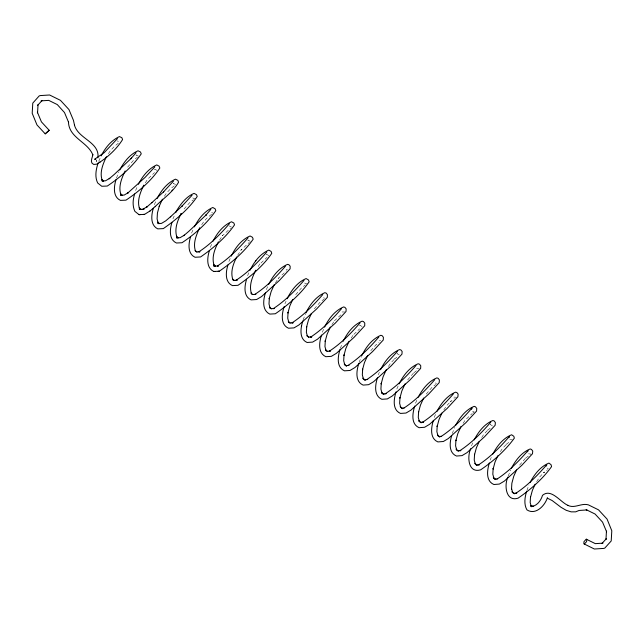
<?xml version="1.0" encoding="UTF-8"?>
<svg xmlns="http://www.w3.org/2000/svg" width="644" height="644" viewBox="0 0 644 644"><rect width="100%" height="100%" fill="white"/><g stroke="black" fill="none" stroke-linecap="round" stroke-linejoin="round"><path stroke-width="0.48" stroke-dasharray="3.22 2.42" d="M96.608 160.807L96.487 161.628L96.656 160.372L96.761 160.871M116.467 178.01L118.931 171.843M303.107 319.915L305.53 313.789M340.354 348.291L342.391 343.002M359.054 362.532L361.477 356.382M452.241 433.517L454.68 427.35M508.197 476.125L510.636 469.943M526.897 490.366L528.957 485.029M228.886 261.488L230.496 257.809M210.298 247.312L212.295 242.804M247.554 275.721L249.196 272.042M172.906 218.871L174.17 216.062M98.749 161.201L100.343 157.675M135.602 190.487L137.204 186.937M154.319 204.703L155.969 201.049M191.574 233.104L193.586 228.66M266.342 289.615L268.629 284.551M284.914 303.799L286.065 301.255M322.29 332.224L323.811 328.834M378.237 374.824L379.38 372.28M396.809 389.008L398.346 385.603M415.509 403.241L417.433 398.982M434.185 417.433L435.714 414.028M471.464 445.849L473.775 440.721M490.132 460.041L491.283 457.481M108.425 153.666L110.422 150.607L114.882 145.938L118.802 142.863M127.641 167.142L133.59 160.187L137.51 157.104M145.27 182.872L147.75 179.072L154.528 172.584M164.365 196.267L166.361 193.216L170.813 188.555L174.717 185.488M184.079 208.986L189.521 202.804L193.433 199.737M201.709 224.708C204.575 219.926 208.809 216.022 213.51 213.051M219.459 240.196L222.615 235.366L222.301 235.825L230.641 228.113M237.652 255.249L241.331 249.631L241.009 250.065L249.349 242.361M258.139 266.552L259.926 263.823L259.621 264.282L267.147 257.222M275.431 282.813L278.578 277.991L278.24 278.433L286.556 270.738M295.725 294.654L301.376 288.045L305.264 284.986M314.32 308.846L319.971 302.278L323.843 299.235M331.926 324.624L334.542 320.615L334.172 321.042L342.479 313.362M351.165 338.076L353.25 334.88L352.888 335.283L359.634 328.834M370.807 350.666L375.895 344.886L378.986 342.463M388.413 366.436L390.506 363.24L395.183 358.346L394.522 359.022L398.394 355.987M407.652 379.896L413.875 372.626L413.231 373.27L417.095 370.236M426.248 394.08L431.818 387.503L435.674 384.476M443.861 409.85L446.461 405.865L451.13 400.979L450.446 401.639L454.31 398.604M463.092 423.309L465.169 420.13L472.245 413.464M481.696 437.485L483.765 434.314L488.402 429.459L487.741 430.111L491.589 427.101M500.348 451.669L502.425 448.49L507.078 443.619L506.369 444.247L510.225 441.229M519.579 465.129L525.77 457.9L525.077 458.504L530.406 454.559M536.621 481.68L539.72 476.938L544.349 472.092L543.665 472.728L547.505 469.718M473.01 412.86L474.499 411.935M195.687 198.328L194.359 198.73L191.944 197.467L192.194 197.893M344.717 311.97L342.012 311.97M307.51 283.593L306.166 283.932L303.807 282.555L304.057 282.99M456.54 397.219L453.835 397.098M419.333 368.851L416.636 368.682M512.447 439.844L509.75 439.659M531.155 454.101L528.466 453.811M175.643 184.538L173.26 183.355L173.51 183.79M138.452 156.13L136.013 154.922L136.262 155.349M157.055 170.402L154.697 169.171L154.946 169.597M231.542 227.139L229.192 225.899M211.626 212.689L212.955 213.003M286.105 269.409L287.449 269.731M250.258 241.331L247.876 240.011L248.125 240.445M268.854 255.604L266.56 254.259L266.809 254.694M323.449 297.826L324.761 298.204M399.256 354.925L396.994 353.532L397.243 353.959M362.065 326.532L359.746 325.099L359.996 325.534M379.356 340.386L380.66 340.797M435.272 382.955L436.56 383.389M472.551 411.25L473.871 411.717M492.467 425.99L490.301 424.436L490.551 424.871M547.094 468.083L548.366 468.574M117.329 140.811L118.375 141.704"/><path stroke-width="0.97" d="M97.928 157.885C99.917 141.857 77.996 138.943 74.414 124.928L74.583 125.443L73.432 120.283L68.932 109.52L60.464 100.343L49.604 94.99L40.194 95.586L39.179 95.932L32.78 103.112L32.2 113.288L36.966 124.92L45.217 133.855L49.186 130.273L41.425 121.877L37.376 112.185L37.561 112.861L38.036 104.61M302.849 320.865C300.611 327.828 298.832 338.8 307.083 342.487L312.614 342.109L317.564 339.155L335.266 323.151L346.029 311.487L346.15 308.846L344.878 307.317L343.542 306.963C334.912 310.609 328.545 318.844 324.576 327.144M511.497 489.448L511.859 483.29L513.767 476.222L516.585 469.983M547.44 497.562C545.041 505.596 535.655 515.538 526.937 509.879C523.717 504.26 524.804 497.257 526.639 491.316M98.113 162.964C96.028 169.372 94.604 176.577 97.638 182.928L101.752 186.269L107.29 186.044C120.162 177.511 132.624 166.458 141.253 153.835L140.481 151.992L138.041 150.777C129.774 154.423 123.737 162.183 119.728 170.072M115.992 179.757C113.859 186.535 112.716 196.726 120.412 200.389L125.974 200.155C138.734 191.622 151.437 180.731 159.841 168.02L159.1 166.144L156.75 164.904C148.49 168.631 142.413 176.343 138.404 184.281M134.652 193.997C132.833 199.616 132.302 205.911 134.894 211.369L139.024 214.653L140.295 214.589M153.377 208.205C151.243 214.991 150.108 225.167 157.772 228.878L163.302 228.62C175.925 219.878 188.652 209.155 197.225 196.492L196.476 194.641L194.061 193.377C186.261 196.589 180.771 203.882 176.504 210.902L175.683 212.689M159.277 206.177L157.442 212.987L157.088 218.912L158.263 223.235L157.772 222.1L159.615 223.693M171.964 222.381C169.823 229.151 168.664 239.407 176.424 243.005L181.986 242.74C194.802 234.231 207.167 223.243 215.804 210.677L215.096 208.785L212.778 207.497C204.47 211.16 198.408 218.96 194.383 226.881M190.624 236.622C188.515 243.376 187.283 253.664 195.043 257.262L200.59 256.948C213.244 248.222 225.843 237.475 234.529 224.853L233.844 223.001L231.494 221.761C223.178 225.392 217.052 233.16 213.059 241.122M209.348 250.822C207.215 257.608 206.056 267.84 213.784 271.486L219.314 271.196C231.937 262.486 244.559 251.764 253.189 239.157L252.472 237.29L250.089 235.97C241.484 239.64 235.197 247.843 231.252 256.127M227.936 265.006C225.794 271.768 224.611 282.088 232.444 285.614L237.998 285.316C250.572 276.614 263.187 265.932 271.768 253.334L271.092 251.434L268.798 250.097C260.184 253.841 253.953 262.06 249.961 270.351M246.604 279.238C244.487 285.992 243.239 296.345 251.063 299.879L256.602 299.532L261.561 296.57L279.311 280.534L290.098 268.838L290.154 266.189L288.866 264.692L287.514 264.362C278.908 268.073 272.581 276.244 268.629 284.551M265.578 292.432C263.259 299.541 261.681 310.239 269.804 314.095L275.326 313.773C287.94 305.087 300.466 294.372 309.152 281.814L308.468 279.939L306.109 278.562C297.48 282.177 291.168 290.444 287.208 298.719M284.149 306.625C281.847 313.717 280.237 324.496 288.464 328.223L294.002 327.893L298.945 324.946L316.607 308.983L327.345 297.343L327.402 294.63L326.138 293.068L324.826 292.69C316.196 296.385 309.869 304.62 305.908 312.944M321.525 335.049C319.231 342.157 317.637 352.92 325.824 356.704L331.338 356.349L336.289 353.403L353.967 337.424L364.713 325.775L364.77 323.127L363.482 321.573L362.137 321.163C353.484 324.713 347.132 333.045 343.155 341.312M340.096 349.233C337.818 356.333 336.192 367.177 344.476 370.831L350.014 370.469L354.949 367.523L372.57 351.6L383.277 339.992L383.397 337.279L382.158 335.701L380.854 335.291C372.192 338.921 365.84 347.221 361.864 355.536M358.797 363.474C356.51 370.558 354.828 381.425 363.095 385.096L368.626 384.685L373.568 381.739L391.23 365.776L401.961 354.136L402.146 351.495L400.898 349.95L399.57 349.563C390.924 353.21 384.548 361.469 380.532 369.737M377.473 377.658C375.211 384.774 373.592 395.601 381.844 399.304L387.35 398.926L392.293 395.98L409.93 380.041L420.645 368.424L420.765 365.784L419.502 364.198L418.157 363.755C409.495 367.313 403.136 375.661 399.111 383.904M396.044 391.85C393.79 398.942 392.156 409.858 400.496 413.432L406.026 413.037L410.944 410.107L428.526 394.217L439.208 382.641L439.393 379.928L438.17 378.326L436.882 377.891C428.461 381.304 422.263 389.346 418.206 397.276M414.744 406.09C412.482 413.174 410.792 424.106 419.115 427.697L424.629 427.262L429.564 424.316L447.186 408.393L457.892 396.784L458.134 394.144L456.91 392.582L455.59 392.164C447.169 395.577 440.971 403.603 436.865 411.484M433.412 420.274C431.19 427.383 429.548 438.274 437.864 441.913L443.362 441.502L448.288 438.564L465.886 422.665L476.576 411.073L476.753 408.433L475.514 406.831L474.185 406.356C465.741 409.681 459.558 417.795 455.453 425.644M451.734 435.416C449.641 442.307 448.457 452.74 456.516 456.041L462.03 455.614L466.948 452.684L484.481 436.833L495.139 425.281L495.381 422.577L494.19 420.959L492.901 420.492C484.465 423.897 478.283 431.987 474.161 439.868M470.692 448.699C466.981 456.749 468.18 473.598 480.641 469.83C493.272 461.249 505.371 450.502 514.339 438.145L513.807 436.262L511.618 434.764C503.165 438.113 496.926 446.187 492.821 454.076M489.36 462.883C487.162 469.999 485.512 480.955 493.884 484.513L499.366 484.071L504.292 481.14L521.841 465.282L532.499 453.722L532.741 451.082L531.525 449.464L530.205 448.957C521.737 452.209 515.514 460.38 511.408 468.236M507.939 477.075C504.035 484.819 505.685 502.103 518.042 498.182C530.6 489.625 542.699 478.951 551.57 466.618L551.055 464.694L548.929 463.092C540.461 466.441 534.238 474.572 530.117 482.461M301.384 326.275L301.577 325.582M471.593 409.262L472.044 407.974C462.907 418.56 452.804 428.832 441.068 436.487M527.565 451.798L528.048 450.526C518.887 461.136 508.752 471.432 496.991 479.112M546.289 466.023L546.796 464.71C537.603 475.361 527.436 485.697 515.627 493.401L516.778 493.167L513.284 493.344M508.905 437.703L509.42 436.415C500.267 447.008 490.156 457.288 478.403 464.952L479.539 464.702L476.061 464.888L477.204 465.354L474.757 463.253M101.14 155.904C105.133 147.975 111.211 140.328 119.446 136.576L121.853 137.703L122.593 139.539C116.958 148.603 108.442 156.605 99.361 162.513L99.973 162.103L96.817 164.164L93.662 164.437C89.275 162.546 92.551 157.675 92.833 154.544L92.873 155.003C87.97 141.946 68.811 137.913 68.465 121.909L68.634 122.449L64.505 112.563L57.3 104.586L48.735 100.375L41.087 100.867M106.429 156.717C102.943 164.011 99.297 172.624 102.307 180.69L101.841 179.547L103.692 181.133M125.145 170.95C121.668 178.235 118.021 186.841 121.032 194.891L120.533 193.788L122.376 195.374M143.781 185.15C140.312 192.403 136.681 200.984 139.676 209.002L139.209 207.899L141.052 209.485M157.104 198.529C161.113 190.6 167.182 182.848 175.466 179.169L177.849 180.352L178.557 182.196C173.123 191.96 162.988 198.706 155.156 206.611M159.149 206.474L162.425 199.197M199.729 227.743C196.267 234.988 192.645 243.537 195.631 251.546L195.132 250.46L196.975 252.037M218.405 241.806C214.838 249.019 211.28 257.222 214.219 265.779L213.695 264.66L215.539 266.246M236.726 256.956C233.297 263.798 230.117 271.824 232.943 279.979L232.387 278.9L234.231 280.486M274.376 284.415L271.116 291.651L269.176 298.824L269.353 298.116L269.007 304.016L270.174 308.323L269.627 307.22L271.47 308.806M292.698 299.565L289.848 305.868L287.924 313.016L288.085 312.332L287.731 318.225L288.898 322.515L288.311 321.461L290.162 323.047M311.302 313.741L308.548 319.73L306.536 327.168L306.721 326.476L306.375 332.344L307.542 336.627L306.987 335.572L308.822 337.15M330.356 327.023L327.096 334.244L325.164 341.392L325.309 340.684L324.962 346.569L326.13 350.867L325.55 349.781L327.394 351.366M349.08 341.272L345.836 348.46L343.912 355.585L344.041 354.892L343.687 360.777L344.854 365.059L344.242 364.021L346.697 366.13L345.554 365.575L349.04 365.398M367.684 355.448L364.44 362.62L362.524 369.737L362.677 369.036L362.331 374.897L363.49 379.171L362.91 378.133L365.357 380.234L364.238 379.702L367.716 379.525M386.328 369.632L383.075 376.829L381.151 383.961L381.264 383.244L380.918 389.121L382.085 393.412L381.473 392.341L383.929 394.45L382.81 393.887L386.279 393.709M405.052 383.88L401.816 391.045L399.892 398.153L399.988 397.461L399.642 403.329L400.81 407.604M423.647 398.056L420.419 405.213L418.503 412.305L418.632 411.605L418.286 417.449L419.445 421.715L418.833 420.693L421.281 422.794L420.154 422.295L423.623 422.118L422.488 422.335C434.201 414.688 444.296 404.432 453.416 393.862M441.889 413.142L439.055 419.421L437.139 426.529L437.22 425.813L436.874 431.681L438.033 435.956M461.024 426.481L457.795 433.637L455.88 440.721L455.944 440.021L455.598 445.881L456.757 450.148L456.089 449.142L458.544 451.251M479.216 441.551L476.399 447.797L474.483 454.873L474.58 454.173L474.234 460.009L475.393 464.26M497.86 455.743L495.035 462.006L493.119 469.106L493.167 468.381L492.821 474.234L493.98 478.5L493.32 477.47L495.767 479.579L494.624 479.072L497.232 478.935M535.188 484.159L532.371 490.39L530.471 497.442L530.527 496.733L530.181 502.561L531.332 506.772M181.093 213.55L181.157 213.446C177.599 220.659 174.057 228.894 176.987 237.435L176.456 236.34L178.308 237.934M255.668 270.335L255.74 270.23C252.198 277.403 248.673 285.582 251.587 294.083L251.063 293.012L252.899 294.598M255.523 261.037L255.829 260.579M117.458 138.597L104.199 152.66L94.547 159.285L95.827 159.285L95.368 159.253M136.069 152.708L130.901 158.722L131.513 158.078L114.447 174.266L109.126 178.815L109.81 178.251L105.568 180.779L102.01 180.964L103.257 180.956M154.818 166.885L145.101 177.382L127.745 193.071L128.454 192.524L124.195 195.068L120.621 195.245L121.909 195.229M173.445 181.141L163.439 191.984L163.793 191.638L151.799 202.739L152.169 202.417L146.462 207.312L147.146 206.716L142.904 209.252L144.063 209.187L139.329 209.429L140.601 209.364M192.065 195.253L182.043 206.112L182.389 205.79L170.402 216.883L170.757 216.561L165.733 220.86L161.483 223.396L157.917 223.581L159.173 223.54M210.813 209.429L205.605 215.482L206.233 214.83L189.046 231.124L183.693 235.712L184.377 235.132L180.111 237.676L176.528 237.861L177.825 237.813M229.441 223.685C220.409 234.142 210.419 244.301 198.819 251.86L199.978 251.772L196.509 251.949M248.061 237.797C239.021 248.27 229.014 258.437 217.398 266.012L218.549 265.948L213.824 266.197L215.08 266.125M266.809 251.973C257.729 262.486 247.69 272.694 236.034 280.293L237.209 280.221L233.732 280.398M285.429 266.23C276.381 276.719 266.366 286.894 254.734 294.477L255.893 294.356L252.424 294.533M304.057 280.341C294.992 290.838 284.962 301.038 273.314 308.629L274.457 308.532L270.987 308.709M322.805 294.517C313.7 305.063 303.638 315.294 291.949 322.918L293.125 322.805L289.639 322.982M341.425 308.774C332.352 319.287 322.306 329.495 310.649 337.094L311.801 336.941L308.331 337.118M360.052 322.886C350.964 333.415 340.909 343.63 329.237 351.246L330.372 351.125L326.894 351.302M378.801 337.07C369.672 347.631 359.585 357.895 347.865 365.534M397.42 351.318C388.324 361.856 378.253 372.087 366.573 379.71M416.048 365.43C406.936 375.983 396.857 386.231 385.152 393.87M434.797 379.614C425.652 390.208 415.533 400.496 403.788 408.151M490.792 422.166C481.623 432.784 471.48 443.096 459.703 450.776L460.863 450.575L457.377 450.752M45.217 133.855L49.186 130.273M37.489 105.479L42.093 100.52M601.971 543.447L606.567 538.489L605.988 539.334L606.455 531.107L606.592 531.783L602.559 522.139L595.08 514.033L586.153 509.646L586.926 509.951L579.061 510.459L575.68 511.851L571.139 511.859L566.205 510.306L561.013 507.295L552.166 500.557L547.867 498.416M171.964 190.705L172.616 190.061M139.024 214.653L144.578 214.372L150.253 210.805M149.561 211.401L155.526 206.289M603.001 543.15L595.33 543.641L586.265 539.189L583.995 541.636L583.81 543.761L594.348 549.01L603.742 548.414L604.772 548.116L611.212 540.968L611.8 530.769L607.067 519.088L598.542 509.855L588.375 504.864C581.347 502.771 574.561 508.881 567.783 505.315L568.378 505.54C560.707 502.706 551.32 487.782 542.498 495.341C541.121 500.227 537.402 505.476 532.145 506.442L533.24 506.168L530.938 506.12L532.081 506.57L530.664 505.757M584.325 544.083L586.587 541.636L586.781 539.519L586.265 539.189M213.784 271.486L215.04 271.422M218.171 271.261L219.314 271.196M143.411 214.428L144.578 214.372M404.078 408.03L401.462 408.159L402.621 408.69L400.166 406.581M441.325 436.342L438.717 436.479L439.852 437.01L437.397 434.909M514.467 493.811L512.012 491.702L512.713 492.692L511.545 488.434"/></g></svg>
